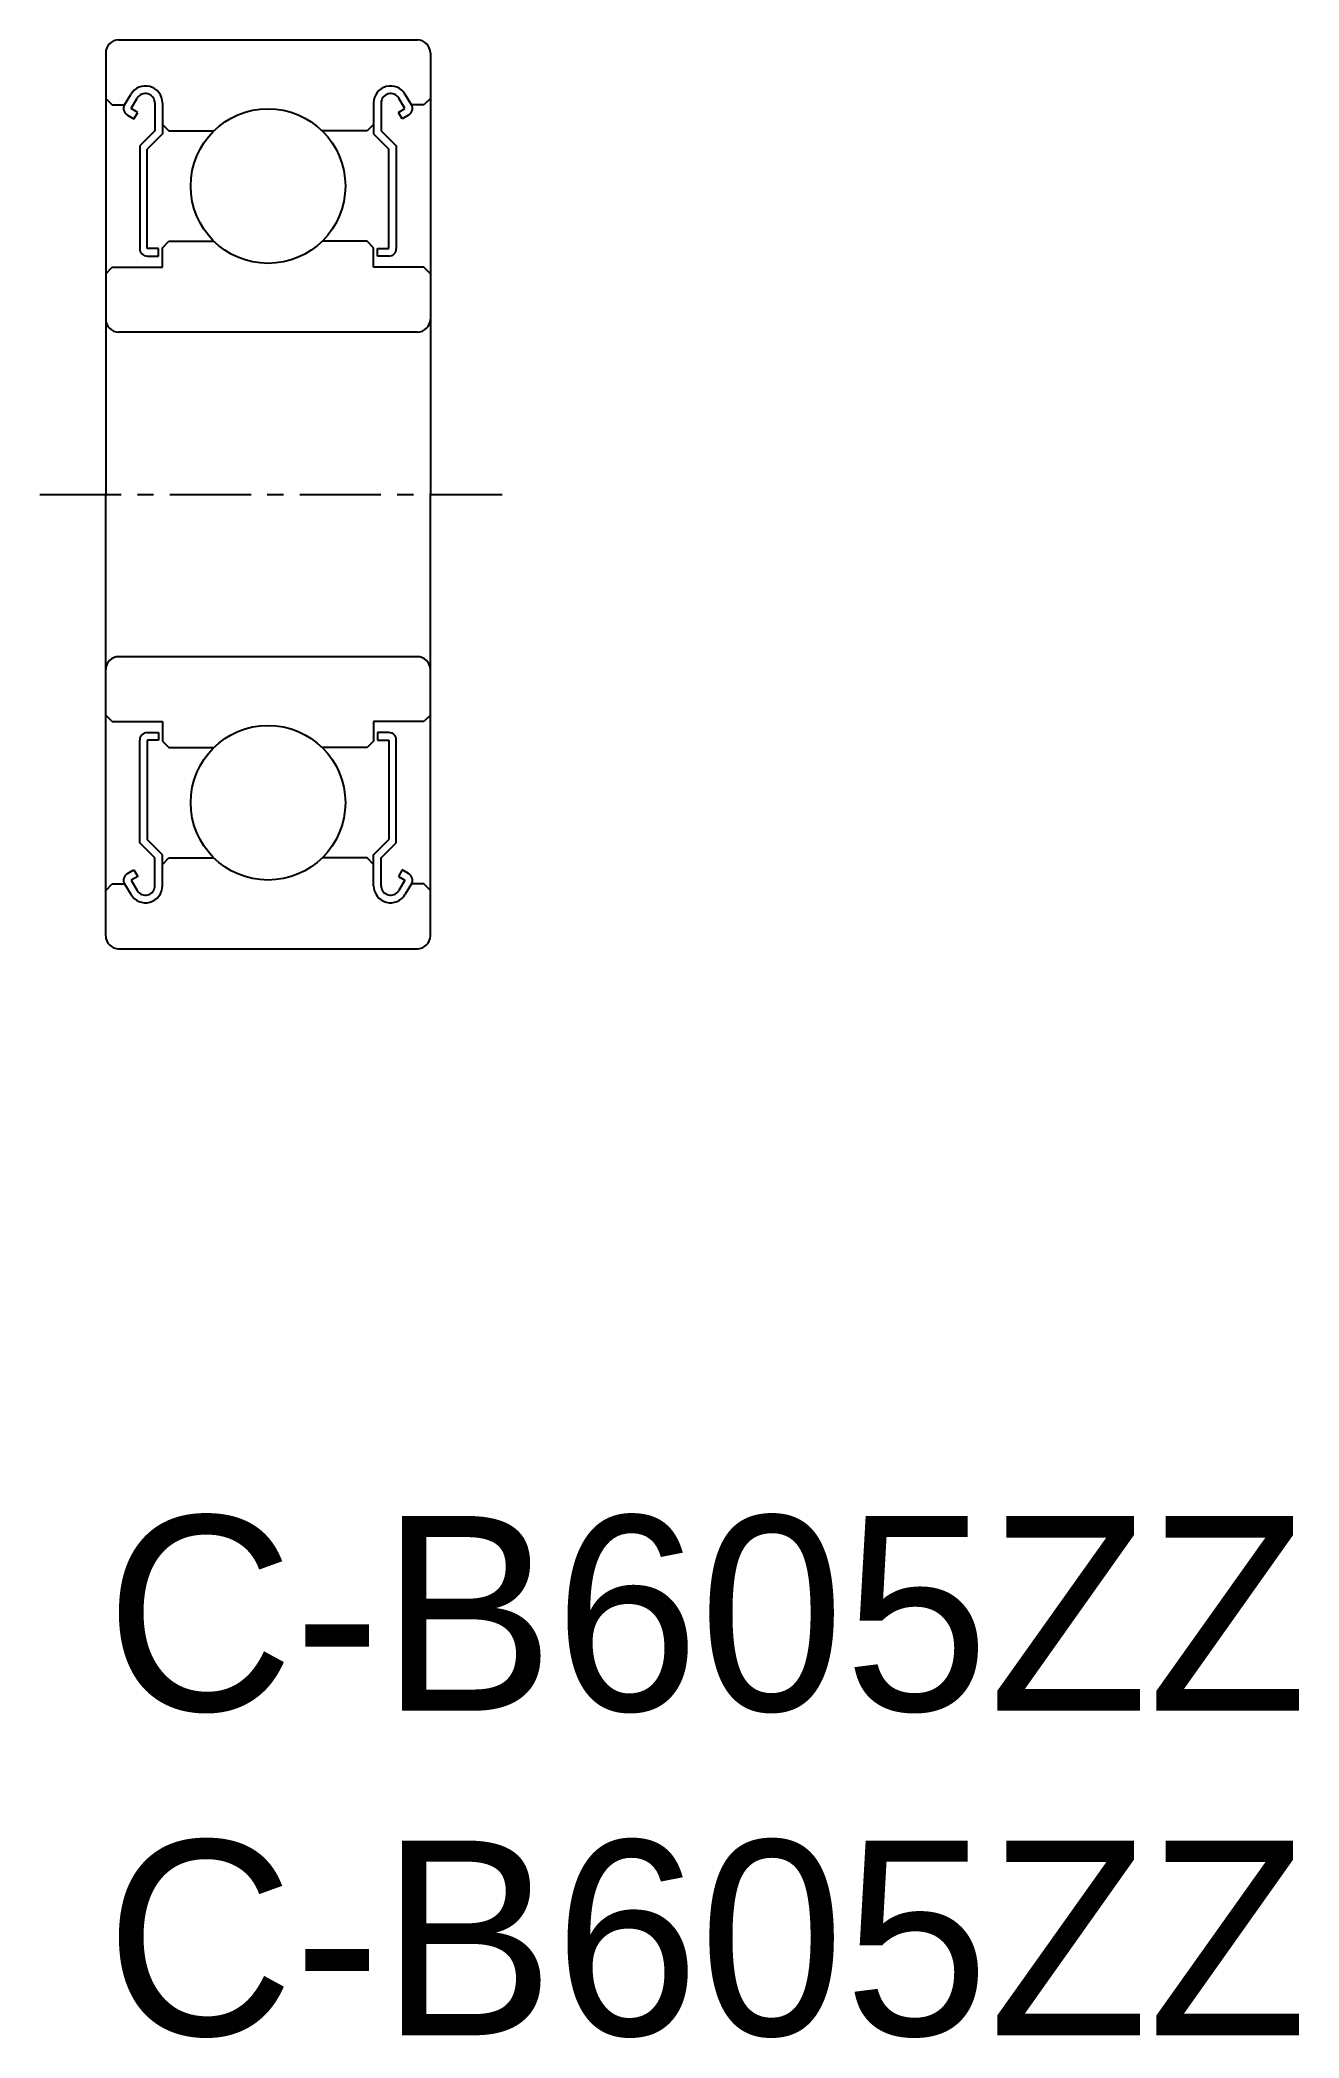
# Model space of a CAD drawing. Extents: x -1 to 18.4, y -8 to 22.7.
import ezdxf

# ---------------------------------------------------------------- set-up
doc = ezdxf.new("R2010")
doc.units = 0
doc.linetypes.add('CENTER', pattern=[2, 1.25, -0.25, 0.25, -0.25])
doc.layers.get('0').update_dxf_attribs({"linetype": 'CONTINUOUS'})
doc.layers.add('CENTER', color=1, linetype='CENTER')

msp = doc.modelspace()

# ---------------------------------------------------------------- linework, layer by layer
at = {"color": 7, "linetype": 'CONTINUOUS'}
for p, q in [((0, 22.537), (0, 15.737)), ((0.2, 22.737), (4.8, 22.737)), ((1.35, 22.737), (1.35, 22.737)), ((2.5, 22.737), (2.5, 22.737)), ((5, 22.537), (5, 15.737)), ((0.291, 21.737), (0.386, 21.898)), ((4.709, 21.737), (4.614, 21.898)), ((0, 21.837), (0.1, 21.737)), ((0.1, 21.737), (0.291, 21.737)), ((0.334, 21.578), (0.434, 21.52)), ((0.392, 21.679), (0.487, 21.839)), ((0.493, 21.621), (0.392, 21.679)), ((0.434, 21.52), (0.493, 21.621)), ((0.757, 21.767), (0.757, 21.337)), ((0.873, 21.767), (0.873, 21.289)), ((4.127, 21.767), (4.127, 21.289)), ((4.243, 21.767), (4.243, 21.337)), ((4.507, 21.621), (4.608, 21.679)), ((4.566, 21.52), (4.507, 21.621)), ((4.608, 21.679), (4.513, 21.839)), ((4.666, 21.578), (4.566, 21.52)), ((4.9, 21.737), (4.709, 21.737)), ((5, 21.837), (4.9, 21.737)), ((0.757, 21.337), (0.524, 21.104)), ((0.873, 21.289), (0.64, 21.056)), ((0.873, 21.437), (0.973, 21.337)), ((0.973, 21.337), (1.666, 21.337)), ((4.027, 21.337), (3.334, 21.337)), ((4.127, 21.437), (4.027, 21.337)), ((4.127, 21.289), (4.36, 21.056)), ((4.243, 21.337), (4.476, 21.104)), ((0.524, 21.104), (0.524, 19.523)), ((0.64, 19.523), (0.64, 21.056)), ((4.36, 19.523), (4.36, 21.056)), ((4.476, 21.104), (4.476, 19.523)), ((0.815, 19.523), (0.64, 19.523)), ((0.64, 19.407), (0.815, 19.407)), ((0.815, 19.407), (0.815, 19.523)), ((0.873, 19.537), (0.973, 19.637)), ((0.873, 19.237), (0.873, 19.537)), ((0.973, 19.637), (1.666, 19.637)), ((4.027, 19.637), (3.334, 19.637)), ((4.127, 19.537), (4.027, 19.637)), ((4.127, 19.237), (4.127, 19.537)), ((4.185, 19.523), (4.36, 19.523)), ((4.185, 19.407), (4.185, 19.523)), ((4.36, 19.407), (4.185, 19.407)), ((0, 19.137), (0.1, 19.237)), ((0.1, 19.237), (0.873, 19.237)), ((4.9, 19.237), (4.127, 19.237)), ((5, 19.137), (4.9, 19.237)), ((4.8, 18.237), (0.2, 18.237)), ((0, 8.937), (0, 15.737)), ((5, 8.937), (5, 15.737)), ((4.8, 13.237), (0.2, 13.237)), ((0, 12.337), (0.1, 12.237)), ((5, 12.337), (4.9, 12.237)), ((0.1, 12.237), (0.873, 12.237)), ((0.64, 12.067), (0.815, 12.067)), ((0.815, 12.067), (0.815, 11.951)), ((0.873, 12.237), (0.873, 11.937)), ((4.9, 12.237), (4.127, 12.237)), ((4.127, 12.237), (4.127, 11.937)), ((4.36, 12.067), (4.185, 12.067)), ((4.185, 12.067), (4.185, 11.951)), ((0.524, 10.37), (0.524, 11.951)), ((0.64, 11.951), (0.64, 10.418)), ((0.815, 11.951), (0.64, 11.951)), ((0.873, 11.937), (0.973, 11.837)), ((0.973, 11.837), (1.666, 11.837)), ((4.027, 11.837), (3.334, 11.837)), ((4.127, 11.937), (4.027, 11.837)), ((4.185, 11.951), (4.36, 11.951)), ((4.36, 11.951), (4.36, 10.418)), ((4.476, 10.37), (4.476, 11.951)), ((0.757, 10.137), (0.524, 10.37)), ((0.873, 10.185), (0.64, 10.418)), ((0.873, 9.707), (0.873, 10.185)), ((4.127, 10.185), (4.36, 10.418)), ((4.127, 9.707), (4.127, 10.185)), ((4.243, 10.137), (4.476, 10.37)), ((0.334, 9.896), (0.434, 9.954)), ((0.493, 9.853), (0.392, 9.795)), ((0.434, 9.954), (0.493, 9.853)), ((0.757, 9.707), (0.757, 10.137)), ((0.873, 10.037), (0.973, 10.137)), ((0.973, 10.137), (1.666, 10.137)), ((4.027, 10.137), (3.334, 10.137)), ((4.127, 10.037), (4.027, 10.137)), ((4.243, 9.707), (4.243, 10.137)), ((4.566, 9.954), (4.507, 9.853)), ((4.507, 9.853), (4.608, 9.795)), ((4.666, 9.896), (4.566, 9.954)), ((0, 9.637), (0.1, 9.737)), ((0.1, 9.737), (0.291, 9.737)), ((0.291, 9.737), (0.386, 9.577)), ((0.392, 9.795), (0.487, 9.635)), ((4.608, 9.795), (4.513, 9.635)), ((4.709, 9.737), (4.614, 9.577)), ((4.9, 9.737), (4.709, 9.737)), ((5, 9.637), (4.9, 9.737)), ((0.2, 8.737), (4.8, 8.737))]:
    msp.add_line(p, q, dxfattribs=at)
for centre in [(2.5, 20.487), (2.5, 10.987)]:
    msp.add_circle(centre, 1.191, dxfattribs=at)
for centre, radius, start, end in [((0.2, 22.537), 0.2, 90, 180), ((4.8, 22.537), 0.2, 0, 90), ((0.612, 21.767), 0.261, 0, 150.0001), ((0.612, 21.767), 0.145, 0, 149.9998), ((4.388, 21.767), 0.261, 29.9999, 180), ((4.388, 21.767), 0.145, 30.0002, 180), ((0.392, 21.679), 0.116, 150.0032, 239.9985), ((4.608, 21.679), 0.116, 300.0015, 29.9968), ((0.64, 19.523), 0.116, 180, 270), ((4.36, 19.523), 0.116, 270, 359.9999), ((0.2, 18.437), 0.2, 180, 270), ((4.8, 18.437), 0.2, 270, 0), ((0.2, 13.037), 0.2, 90, 180), ((4.8, 13.037), 0.2, 0, 90), ((0.64, 11.951), 0.116, 90, 179.9999), ((4.36, 11.951), 0.116, 0.0001, 90), ((0.392, 9.795), 0.116, 120.0015, 209.9968), ((4.608, 9.795), 0.116, 330.0032, 59.9985), ((0.612, 9.707), 0.261, 209.9999, 0), ((0.612, 9.707), 0.145, 210.0002, 0), ((4.388, 9.707), 0.261, 180, 330.0001), ((4.388, 9.707), 0.145, 180, 329.9998), ((0.2, 8.937), 0.2, 180, 270), ((4.8, 8.937), 0.2, 270, 0)]:
    msp.add_arc(centre, radius, start, end, dxfattribs=at)
at = {"layer": 'CENTER', "color": 1, "linetype": 'CENTER'}
msp.add_line((-1.012, 15.737), (6.107, 15.737), dxfattribs=at)

# ---------------------------------------------------------------- texts
at = {"color": 7, "linetype": 'CONTINUOUS'}
for p in [(0, -3), (0, -8)]:
    msp.add_text('C-B605ZZ', height=3, dxfattribs=at).set_placement(p)

doc.saveas('drawing.dxf')
